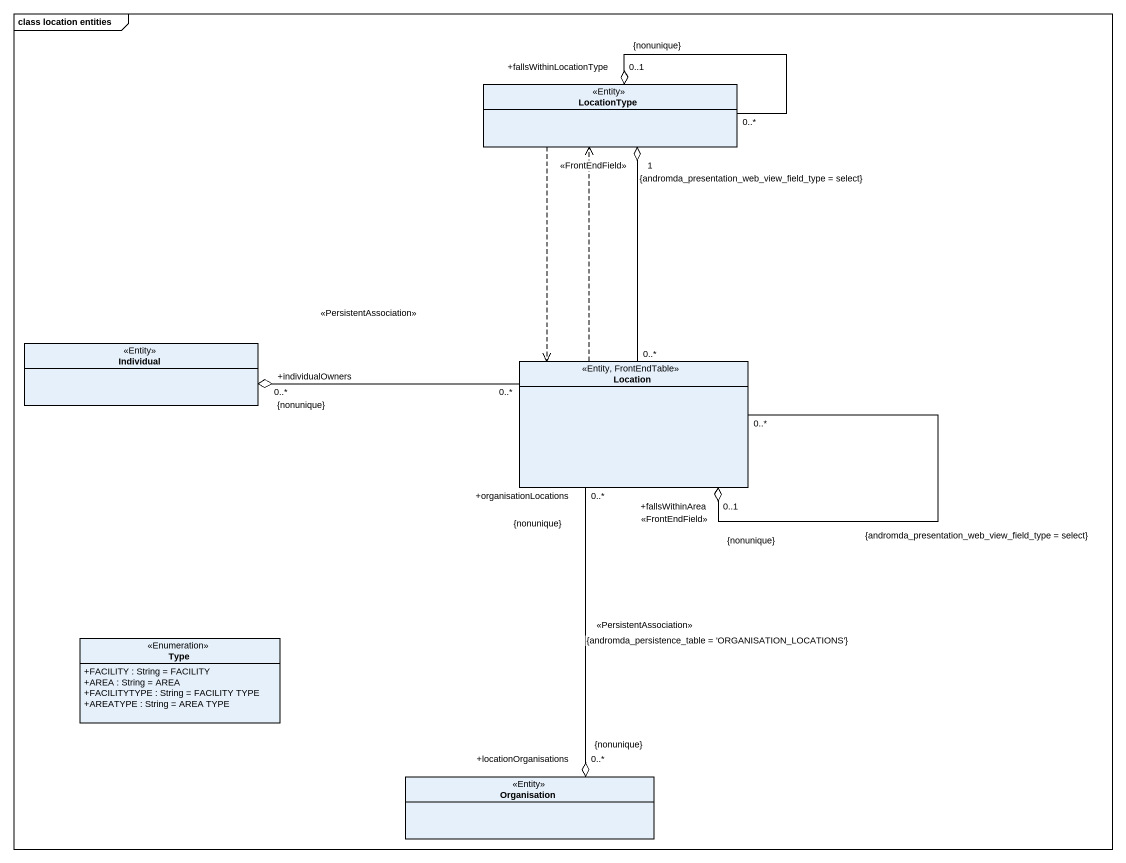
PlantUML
@startuml
mainframe class location entities
hide circle
hide empty members
skinparam classAttributeIconSize 0
class LocationType <<Entity>>
class Individual <<Entity>>
class Location <<Entity, FrontEndTable>>
class Type <<Enumeration>> {
  +FACILITY : String = FACILITY
  +AREA : String = AREA
  +FACILITYTYPE : String = FACILITY TYPE
  +AREATYPE : String = AREA TYPE
}
class Organisation <<Entity>>
LocationType "+fallsWithinLocationType\n0..1\n{nonunique}" o-- "0..*" LocationType
LocationType "1\n<<FrontEndField>>\n{andromda_presentation_web_view_field_type = select}" o-- "0..*" Location
LocationType ..> Location
Individual "+individualOwners\n0..*\n{nonunique}" o-right- "0..*" Location : <<PersistentAssociation>>
Location .up.> LocationType
Location "+fallsWithinArea\n0..1\n{nonunique}\n<<FrontEndField>>\n{andromda_presentation_web_view_field_type = select}" o-- "0..*" Location
Organisation "+locationOrganisations\n0..*\n{nonunique}" o-up- "+organisationLocations\n0..*\n{nonunique}" Location : <<PersistentAssociation>>\n{andromda_persistence_table = 'ORGANISATION_LOCATIONS'}
@enduml
